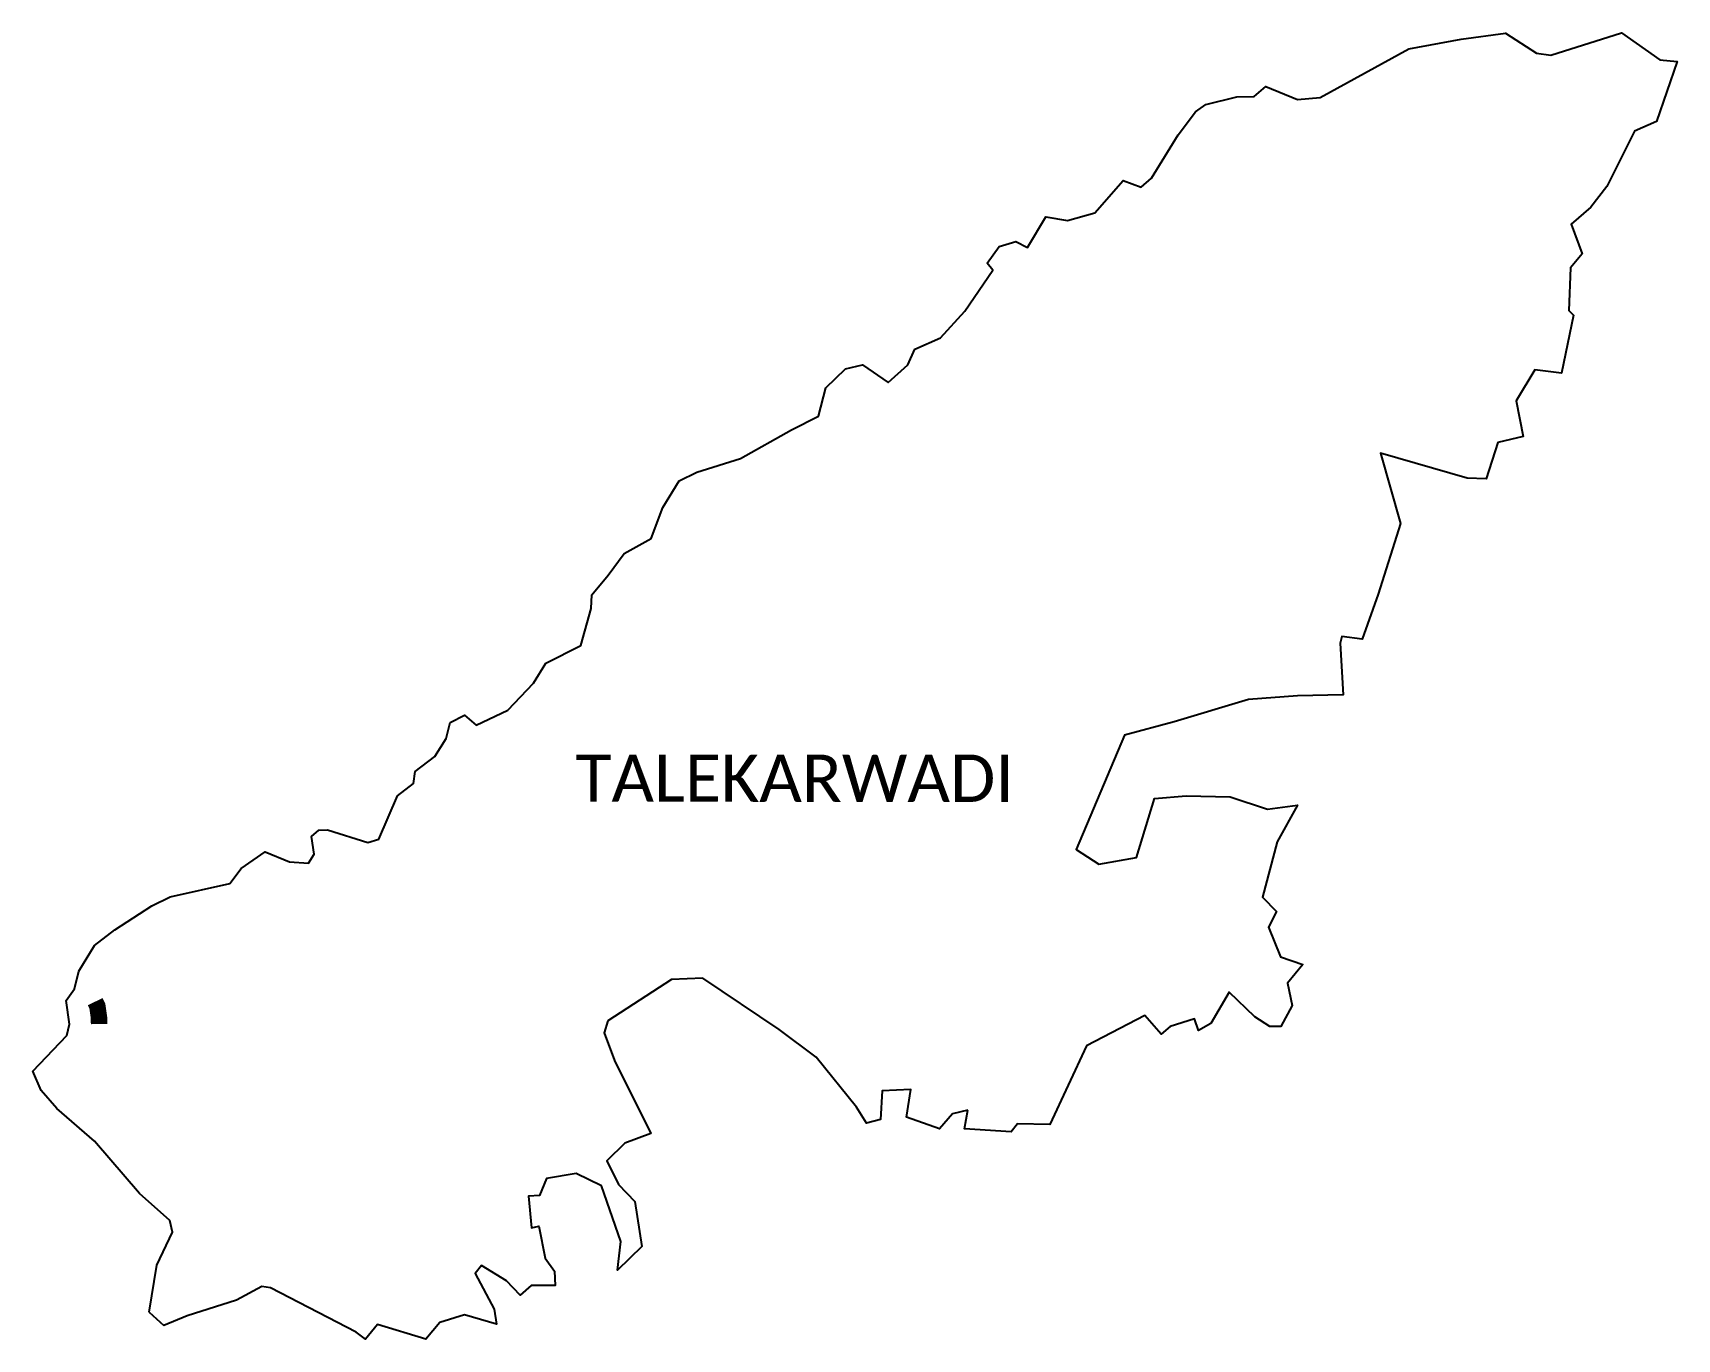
# Model space of a CAD drawing. Header units: metres. Extents: x 349608 to 354608, y 1756835 to 1760807.
import ezdxf

# ---------------------------------------------------------------- set-up
doc = ezdxf.new("R2010")
doc.units = ezdxf.units.M
doc.header["$MEASUREMENT"] = 0
for name, color, linetype in [('UNPROTECTED DUE TO CREEK', 150, 'Continuous'), ('VILLAGE BOUNDRY', 3, 'Continuous'), ('VILLAGE NAME', 250, 'Continuous')]:
    doc.layers.add(name, color=color, linetype=linetype)
doc.styles.get("Standard").update_dxf_attribs({"font": 'arial.ttf'})

msp = doc.modelspace()

# ---------------------------------------------------------------- linework, layer by layer
at = {"layer": 'UNPROTECTED DUE TO CREEK', "const_width": 50, "flags": 128}
msp.add_lwpolyline([(349797.2, 1757861.2), (349804, 1757847.1), (349808.8, 1757813.2), (349809.1, 1757793.1)], dxfattribs=at)
at = {"layer": 'VILLAGE BOUNDRY'}
msp.add_lwpolyline([(349961.3, 1756916.9), (350006.5, 1756876.3)], dxfattribs=at)
for points in [[(349961.3, 1756916.9, 0), (349984.6, 1757059.6, 0), (350032.3, 1757160.6, 0), (350024.3, 1757195.9, 0), (349932.3, 1757278.3, 0), (349795.7, 1757437.3, 0), (349680.2, 1757536.5, 0), (349633.4, 1757590.8, 0), (349607.8, 1757649.9, 0), (349711, 1757758.1, 0), (349719.6, 1757793, 0), (349709.3, 1757865, 0), (349734.7, 1757900.5, 0), (349747.4, 1757953.4, 0), (349794.8, 1758032.2, 0), (349856.7, 1758080, 0), (349969.9, 1758152.3, 0), (350025.2, 1758179.8, 0), (350207.2, 1758220.1, 0), (350241.3, 1758266.1, 0), (350314, 1758317.1, 0), (350388.5, 1758285.8, 0), (350446.3, 1758282.7, 0), (350463.5, 1758309.2, 0), (350455.3, 1758363.4, 0), (350477.5, 1758382.1, 0), (350504.1, 1758383.8, 0), (350626, 1758344.6, 0), (350659.5, 1758355.7, 0), (350716.2, 1758486.7, 0), (350765.4, 1758524.8, 0), (350770.1, 1758561.4, 0), (350830.2, 1758606.2, 0), (350864.7, 1758661.7, 0), (350876.5, 1758710.2, 0), (350920.1, 1758732.5, 0), (350955.6, 1758702.3, 0), (351051.6, 1758747.5, 0), (351129.9, 1758829.6, 0), (351168, 1758890.1, 0), (351274.3, 1758943.9, 0), (351305, 1759056.3, 0), (351307, 1759097.6, 0), (351357.3, 1759157.6, 0), (351406.2, 1759224.2, 0), (351488.3, 1759269.4, 0), (351523.4, 1759363.2, 0), (351573.4, 1759444.2, 0), (351626.9, 1759470.5, 0), (351760, 1759512.6, 0), (351914.1, 1759600.1, 0), (351997.2, 1759641.5, 0), (352018.7, 1759727.5, 0), (352078.6, 1759785.3, 0), (352130.4, 1759797.7, 0), (352209, 1759743.4, 0), (352268.8, 1759797.4, 0), (352289.7, 1759844.6, 0), (352367.7, 1759879.9, 0), (352441.7, 1759960.2, 0), (352526.9, 1760084.8, 0), (352509.3, 1760106.6, 0), (352545.9, 1760157.4, 0), (352596.8, 1760172.7, 0), (352631.9, 1760153.7, 0), (352688, 1760246.8, 0), (352753.8, 1760235.7, 0), (352836.6, 1760259.3, 0), (352923.5, 1760357.4, 0), (352977.7, 1760337.3, 0), (353009, 1760365.3, 0), (353090.5, 1760496.2, 0), (353143, 1760566, 0), (353174.1, 1760588.3, 0), (353268.9, 1760611.8, 0), (353321.1, 1760613, 0), (353357, 1760643.1, 0), (353453, 1760603.7, 0), (353521.9, 1760610.1, 0), (353792.1, 1760758.5, 0), (353950.5, 1760787.9, 0), (354085.5, 1760805.2, 0), (354179.9, 1760744.6, 0), (354223.1, 1760738.4, 0), (354438.4, 1760806.5, 0), (354555.1, 1760724.8, 0), (354607.5, 1760719.2, 0), (354544.6, 1760537.5, 0), (354477.6, 1760508.1, 0), (354393.9, 1760339.9, 0), (354344.8, 1760276.2, 0), (354285.5, 1760224.9, 0), (354319.2, 1760135.1, 0), (354283.8, 1760092.6, 0), (354278.7, 1759962.2, 0), (354292.9, 1759948.8, 0), (354255.9, 1759771.9, 0), (354174.8, 1759782.1, 0), (354117.9, 1759688.1, 0), (354139.6, 1759579.9, 0), (354062.6, 1759560.9, 0), (354026.7, 1759451.1, 0), (353969.2, 1759452.4, 0), (353705.1, 1759528.3, 0), (353766.9, 1759314.8, 0), (353698.2, 1759099.8, 0), (353650.1, 1758962.8, 0), (353587.9, 1758971.2, 0), (353582.5, 1758951.5, 0), (353592.2, 1758793.9, 0), (353453.3, 1758790.8, 0), (353303.9, 1758780, 0), (353078.5, 1758711.5, 0), (352927.1, 1758670.9, 0), (352780.2, 1758324.2, 0), (352849.2, 1758278.9, 0), (352963.2, 1758299.8, 0), (353018.2, 1758478.9, 0), (353114.8, 1758486.5, 0), (353248.5, 1758483.6, 0), (353362.3, 1758446.6, 0), (353453.7, 1758458.7, 0), (353391.6, 1758347, 0), (353346.3, 1758178.5, 0), (353389, 1758135, 0), (353364.7, 1758087.6, 0), (353402, 1757997.9, 0), (353469.5, 1757974.3, 0), (353422.5, 1757917.6, 0), (353436.7, 1757849.4, 0), (353402.8, 1757785.8, 0), (353368.8, 1757785.7, 0), (353323.7, 1757815.3, 0), (353245.4, 1757890.2, 0), (353189.8, 1757794.4, 0), (353152, 1757773.1, 0), (353140.1, 1757808.7, 0), (353066.4, 1757785.2, 0), (353038.8, 1757762.3, 0), (352989.4, 1757818.6, 0), (352812.1, 1757727.2, 0), (352700.5, 1757487.9, 0), (352601.9, 1757490, 0), (352582.5, 1757465.5, 0), (352440.7, 1757474.3, 0), (352451, 1757531.1, 0)], [(352451, 1757531.1, 0), (352404.2, 1757520.6, 0), (352364.5, 1757474.9, 0), (352264.1, 1757510.3, 0), (352277.9, 1757593.8, 0), (352189.9, 1757589.7, 0), (352185.6, 1757503.3, 0), (352142.5, 1757491.9, 0), (352111.8, 1757540.8, 0), (351989.3, 1757692.7, 0), (351877.4, 1757776.6, 0), (351645, 1757932.5, 0), (351549.5, 1757928.1, 0), (351356.5, 1757803.2, 0), (351344.7, 1757766.2, 0), (351376.7, 1757682.1, 0), (351487.2, 1757460.1, 0), (351407.6, 1757431.3, 0), (351353, 1757376.9, 0), (351388.1, 1757305.2, 0), (351438.7, 1757253.9, 0), (351459.1, 1757117, 0), (351385.8, 1757044.7, 0), (351395.3, 1757132.5, 0), (351336.7, 1757301.3, 0), (351259.8, 1757338.8, 0), (351169.5, 1757323.3, 0), (351148, 1757271.8, 0), (351115, 1757269.7, 0), (351123.5, 1757173.9, 0), (351146.4, 1757179.1, 0), (351165.3, 1757081.2, 0), (351194.2, 1757041.8, 0), (351195.9, 1756998.2, 0), (351123.4, 1756998.1, 0), (351089.4, 1756969.2, 0), (351048.2, 1757012.6, 0), (350971.6, 1757059.5, 0), (350953.1, 1757034.5, 0), (351010, 1756926.6, 0), (351017.4, 1756880.5, 0), (350920.2, 1756909, 0), (350845, 1756885.9, 0), (350802.2, 1756835.2, 0), (350655.7, 1756879.3, 0), (350619.4, 1756835.5, 0), (350591.2, 1756856.3, 0), (350330.8, 1756990.7, 0), (350304.2, 1756994.7, 0), (350227.2, 1756954.1, 0), (350077.4, 1756906, 0), (350006.5, 1756876.3, 0)]]:
    msp.add_polyline3d(points, dxfattribs=at)

# ---------------------------------------------------------------- texts
at = {"layer": 'VILLAGE NAME', "insert": (351257.9, 1758612.6), "char_height": 143.7, "attachment_point": 1, "rotation": 359.9793}
msp.add_mtext_dynamic_manual_height_columns('{\\fCalibri|b0|i0|c0|p34;TALEKARWADI}', width=1418, gutter_width=718.5, heights=[0], dxfattribs=at)

doc.saveas('drawing.dxf')
